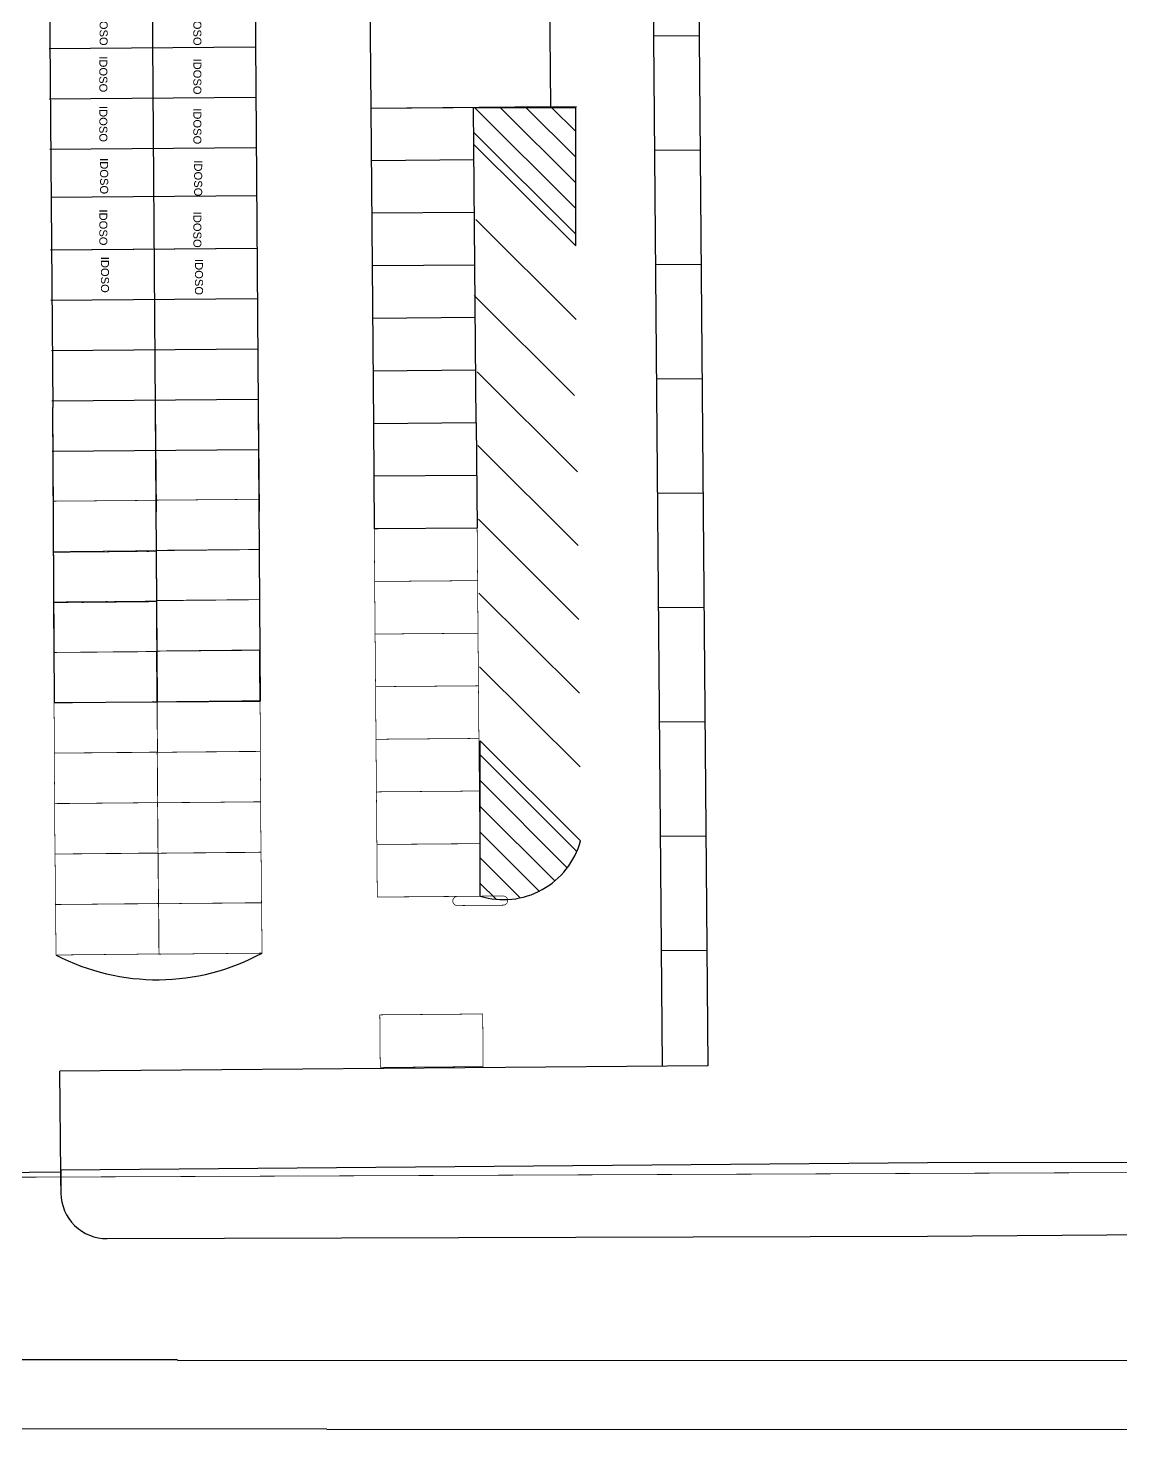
# Model space of a CAD drawing. Header units: metres. Extents: x -331 to 2982, y 362 to 2539.
# Drawn here: x 2744.9 to 2792.7, y 1256.4 to 1317.7 of the extents above; entities that cross this region are included whole.
import ezdxf

# ---------------------------------------------------------------- set-up
doc = ezdxf.new("R2010")
doc.units = ezdxf.units.M
doc.layers.get('0').update_dxf_attribs({"color": 251})
doc.layers.add('Pis', color=251, linetype='Continuous')
doc.styles.get("Standard").update_dxf_attribs({"font": 'arial.ttf', "height": 0.3})

msp = doc.modelspace()

# ---------------------------------------------------------------- hatches: boundary and pattern name
at = {"layer": 'Pis'}
h = msp.add_hatch(dxfattribs=at)
h.set_pattern_fill('ANSI31', color=256, scale=0.25, angle=270)
h.set_pattern_definition([(315, (1896.9517, 2588.07746), (0.561266, 0.561266), [])])
h.paths.add_polyline_path([(2768.308, 1362.709, 0.483863), (2763.916, 1367.085)])
h.paths.add_polyline_path([(2768.824, 1308.226), (2768.824, 1314.276), (2764.362, 1314.276), (2764.375, 1312.657)])
h.paths.add_polyline_path([(2764.649, 1279.787, 0.421279), (2769.041, 1282.21), (2764.649, 1286.587)])

# ---------------------------------------------------------------- linework, layer by layer
at = {"lineweight": 0}
msp.add_lwpolyline([(2692.518, 1267.281), (2886.962, 1268.097, 0.414222), (2891.963, 1273.083, 0.000679), (2891.975, 1306.701), (2900.167, 1306.701), (2900.767, 1306.701), (2900.767, 1305.727, 0.742789), (2904.471, 1304.872), (2905.781, 1308.262), (2912.682, 1330.97), (2930.662, 1369.788), (2936.383, 1381.538), (2959.535, 1425.137), (2972.498, 1447.641), (2973.386, 1449.183), (2974.618, 1451.303, 0.577621), (2973.155, 1453.859), (2919.448, 1453.786), (2871.128, 1453.815), (2844.526, 1453.596), (2835.976, 1453.544), (2739.49, 1452.841)], format="xyb", dxfattribs=at)
at = {"layer": 'Pis'}
for p, q in [((2773.768, 1372.423), (2774.601, 1272.369)), ((2773.768, 1372.423), (2774.601, 1272.369)), ((2771.976, 1347.403), (2772.601, 1272.353)), ((2745.587, 1347.149), (2745.965, 1301.151)), ((2745.587, 1347.149), (2745.965, 1301.151)), ((2750.087, 1347.186), (2750.44, 1301.188)), ((2750.087, 1347.186), (2750.44, 1301.188)), ((2754.587, 1347.224), (2754.94, 1301.225)), ((2754.587, 1347.224), (2754.94, 1301.225)), ((2759.723, 1330.923), (2759.862, 1314.248)), ((2759.723, 1330.249), (2759.862, 1314.248)), ((2767.739, 1314.314), (2767.6, 1330.319)), ((2772.226, 1317.405), (2774.226, 1317.421)), ((2772.226, 1317.405), (2774.226, 1317.421)), ((2745.794, 1316.85), (2754.809, 1316.919)), ((2745.811, 1314.65), (2754.826, 1314.719)), ((2759.862, 1314.248), (2768.862, 1314.323)), ((2759.862, 1314.248), (2767.739, 1314.314)), ((2759.862, 1314.248), (2767.739, 1314.314)), ((2759.862, 1314.248), (2767.739, 1314.314)), ((2759.862, 1314.248), (2759.977, 1300.448)), ((2759.862, 1314.248), (2759.977, 1300.448)), ((2764.477, 1300.486), (2764.362, 1314.276)), ((2764.477, 1300.486), (2764.362, 1314.276)), ((2764.362, 1314.276), (2768.824, 1314.276)), ((2768.824, 1308.226), (2768.824, 1314.276)), ((2745.828, 1312.45), (2754.843, 1312.52)), ((2764.375, 1312.657), (2768.824, 1308.226)), ((2772.268, 1312.405), (2774.268, 1312.421)), ((2772.268, 1312.405), (2774.268, 1312.421)), ((2764.381, 1311.985), (2759.881, 1311.948)), ((2764.381, 1311.985), (2759.881, 1311.948)), ((2745.868, 1310.35), (2754.892, 1310.42)), ((2764.4, 1309.686), (2759.9, 1309.648)), ((2764.4, 1309.686), (2759.9, 1309.648)), ((2764.459, 1309.376), (2768.851, 1304.999)), ((2745.862, 1308.05), (2754.877, 1308.12)), ((2745.886, 1308.05), (2754.91, 1308.12)), ((2764.419, 1307.386), (2759.919, 1307.348)), ((2764.419, 1307.386), (2759.919, 1307.348)), ((2772.309, 1307.405), (2774.309, 1307.422)), ((2772.309, 1307.405), (2774.309, 1307.422)), ((2745.879, 1305.85), (2754.894, 1305.92)), ((2764.379, 1306.056), (2768.77, 1301.68)), ((2764.438, 1305.086), (2759.938, 1305.048)), ((2764.438, 1305.086), (2759.938, 1305.048)), ((2745.896, 1303.65), (2754.911, 1303.72)), ((2764.457, 1302.786), (2759.958, 1302.748)), ((2764.457, 1302.786), (2759.958, 1302.748)), ((2764.515, 1302.721), (2768.906, 1298.344)), ((2772.351, 1302.405), (2774.351, 1302.422)), ((2772.351, 1302.405), (2774.351, 1302.422)), ((2745.913, 1301.45), (2754.928, 1301.52)), ((2745.941, 1301.15), (2745.979, 1296.551)), ((2745.941, 1301.15), (2746.015, 1288.251)), ((2750.44, 1301.188), (2750.479, 1296.588)), ((2750.44, 1301.188), (2750.523, 1288.285)), ((2754.94, 1301.225), (2754.979, 1296.626)), ((2754.94, 1301.225), (2755.03, 1288.32)), ((2764.477, 1300.486), (2759.977, 1300.448)), ((2764.477, 1300.486), (2759.977, 1300.448)), ((2759.977, 1300.448), (2760.015, 1295.849)), ((2759.977, 1300.448), (2760.015, 1295.849)), ((2764.477, 1300.486), (2764.515, 1295.886)), ((2764.477, 1300.486), (2764.515, 1295.886)), ((2745.93, 1299.25), (2754.945, 1299.32)), ((2764.542, 1299.494), (2768.933, 1295.117)), ((2764.496, 1298.186), (2759.996, 1298.148)), ((2764.496, 1298.186), (2759.996, 1298.148)), ((2772.393, 1297.405), (2774.392, 1297.422)), ((2772.393, 1297.405), (2774.392, 1297.422)), ((2764.515, 1295.886), (2760.015, 1295.849)), ((2764.515, 1295.886), (2760.015, 1295.849)), ((2764.568, 1296.267), (2768.96, 1291.89)), ((2764.595, 1293.04), (2768.987, 1288.664)), ((2772.434, 1292.405), (2774.434, 1292.422)), ((2772.434, 1292.405), (2774.434, 1292.422)), ((2764.622, 1289.813), (2769.014, 1285.437)), ((2746.015, 1288.251), (2755.03, 1288.32)), ((2772.476, 1287.406), (2774.476, 1287.422)), ((2772.476, 1287.406), (2774.476, 1287.422)), ((2764.649, 1279.787), (2764.649, 1286.587)), ((2764.649, 1286.587), (2769.041, 1282.21)), ((2772.518, 1282.406), (2774.517, 1282.422)), ((2772.518, 1282.406), (2774.517, 1282.422)), ((2772.559, 1277.406), (2774.559, 1277.423)), ((2772.559, 1277.406), (2774.559, 1277.423)), ((2774.601, 1272.369), (2746.274, 1272.133)), ((2774.601, 1272.369), (2746.274, 1272.133)), ((2746.311, 1267.643), (2746.274, 1272.133)), ((2746.311, 1267.643), (2746.274, 1272.133)), ((2784.213, 1268.14), (2857.667, 1268.293)), ((2739.494, 1267.672), (2746.309, 1267.729)), ((2739.494, 1267.672), (2746.309, 1267.729)), ((2746.307, 1267.824), (2784.213, 1268.14)), ((2746.307, 1267.824), (2784.213, 1268.14)), ((2746.307, 1267.824), (2746.318, 1266.8)), ((2746.307, 1267.824), (2746.318, 1266.8)), ((2746.313, 1267.131), (2746.311, 1267.643)), ((2746.313, 1267.131), (2746.311, 1267.643)), ((2784.213, 1264.926), (2857.647, 1265.414)), ((2748.335, 1264.817), (2784.213, 1264.926)), ((2728.712, 1259.523), (2751.41, 1259.523)), ((2728.712, 1259.523), (2751.41, 1259.523)), ((2751.41, 1259.491), (2857.127, 1259.523)), ((2757.936, 1256.481), (2728.058, 1256.525)), ((2757.936, 1256.481), (2728.058, 1256.525)), ((2858.632, 1256.488), (2757.936, 1256.448))]:
    msp.add_line(p, q, dxfattribs=at)
at = {"layer": 'Pis', "const_width": 0.03}
msp.add_lwpolyline([(2692.518, 1267.281), (2886.962, 1268.097, 0.414222), (2891.963, 1273.083, 0.000679), (2891.975, 1306.701), (2900.167, 1306.701), (2900.767, 1306.701), (2900.767, 1305.727, 0.742789), (2904.471, 1304.872), (2905.781, 1308.262), (2912.682, 1330.97), (2930.662, 1369.788), (2936.383, 1381.538), (2959.535, 1425.137), (2972.498, 1447.641), (2973.386, 1449.183), (2974.618, 1451.303, 0.577621), (2973.155, 1453.859), (2919.448, 1453.786), (2871.128, 1453.815), (2844.526, 1453.596), (2835.976, 1453.544), (2739.49, 1452.841)], format="xyb", dxfattribs=at)
for points in [[(2745.988, 1294.851), (2750.486, 1294.897), (2750.468, 1297.096), (2745.968, 1297.059)], [(2750.492, 1294.895), (2754.991, 1294.941), (2754.972, 1297.141), (2750.473, 1297.103)], [(2760.034, 1293.549), (2764.534, 1293.586), (2764.515, 1295.886), (2760.015, 1295.849)], [(2760.034, 1293.549), (2764.534, 1293.586), (2764.515, 1295.886), (2760.015, 1295.849)], [(2745.994, 1292.616), (2750.493, 1292.662), (2750.475, 1294.862), (2745.975, 1294.824)], [(2750.517, 1292.705), (2755.016, 1292.751), (2754.998, 1294.95), (2750.498, 1294.913)], [(2760.053, 1291.249), (2764.553, 1291.286), (2764.534, 1293.586), (2760.034, 1293.549)], [(2760.053, 1291.249), (2764.553, 1291.286), (2764.534, 1293.586), (2760.034, 1293.549)], [(2746, 1290.445), (2750.499, 1290.491), (2750.481, 1292.691), (2745.981, 1292.653)], [(2750.517, 1290.511), (2755.015, 1290.557), (2754.997, 1292.757), (2750.497, 1292.72)], [(2760.073, 1288.949), (2764.572, 1288.986), (2764.553, 1291.286), (2760.053, 1291.249)], [(2760.073, 1288.949), (2764.572, 1288.986), (2764.553, 1291.286), (2760.053, 1291.249)], [(2746.017, 1288.234), (2750.516, 1288.28), (2750.498, 1290.479), (2745.998, 1290.442)], [(2750.506, 1288.291), (2755.005, 1288.337), (2754.987, 1290.537), (2750.487, 1290.5)], [(2760.092, 1286.649), (2764.592, 1286.686), (2764.572, 1288.986), (2760.073, 1288.949)], [(2760.092, 1286.649), (2764.592, 1286.686), (2764.572, 1288.986), (2760.073, 1288.949)], [(2746.033, 1286.042), (2750.532, 1286.088), (2750.514, 1288.287), (2746.014, 1288.25)], [(2750.543, 1286.078), (2755.041, 1286.123), (2755.023, 1288.323), (2750.523, 1288.286)], [(2760.111, 1284.349), (2764.611, 1284.386), (2764.592, 1286.686), (2760.092, 1286.649)], [(2760.111, 1284.349), (2764.611, 1284.386), (2764.592, 1286.686), (2760.092, 1286.649)], [(2746.042, 1283.834), (2750.541, 1283.88), (2750.523, 1286.08), (2746.023, 1286.042)], [(2750.551, 1283.87), (2755.05, 1283.916), (2755.032, 1286.116), (2750.532, 1286.078)], [(2760.13, 1282.049), (2764.63, 1282.087), (2764.611, 1284.386), (2760.111, 1284.349)], [(2760.13, 1282.049), (2764.63, 1282.087), (2764.611, 1284.386), (2760.111, 1284.349)], [(2746.056, 1281.631), (2750.555, 1281.677), (2750.537, 1283.877), (2746.037, 1283.839)], [(2750.566, 1281.667), (2755.064, 1281.713), (2755.046, 1283.912), (2750.546, 1283.875)], [(2760.149, 1279.749), (2764.649, 1279.787), (2764.63, 1282.087), (2760.13, 1282.049)], [(2760.149, 1279.748), (2764.649, 1279.786), (2764.63, 1282.085), (2760.13, 1282.048)], [(2746.078, 1279.422), (2750.577, 1279.468), (2750.558, 1281.668), (2746.059, 1281.63)], [(2750.587, 1279.458), (2755.086, 1279.504), (2755.068, 1281.704), (2750.568, 1281.666)], [(2746.101, 1277.216), (2750.599, 1277.262), (2750.581, 1279.461), (2746.081, 1279.424)], [(2750.61, 1277.252), (2755.109, 1277.297), (2755.09, 1279.497), (2750.59, 1279.46)], [(2760.278, 1272.299), (2764.778, 1272.337), (2764.759, 1274.637), (2760.259, 1274.599)]]:
    msp.add_lwpolyline(points, close=True, dxfattribs=at)
msp.add_lwpolyline([(2765.451, 1279.795), (2763.649, 1279.778, 1), (2763.652, 1279.378), (2765.652, 1279.395, 1), (2765.649, 1279.795, -0.004166)], format="xyb", close=True, dxfattribs=at)
at = {"layer": 'Pis'}
for centre, radius, start, end in [((2765.662, 1283.142), 3.505, 253.20224, 344.58099), ((2750.527, 1285.746), 9.611, 242.5733, 298.46682), ((2748.318, 1266.817), 2, 180.47739, 270.47739), ((2748.318, 1266.817), 2, 180.47739, 270.47739)]:
    msp.add_arc(centre, radius, start, end, dxfattribs=at)

# ---------------------------------------------------------------- texts
at = {"layer": 'Pis', "char_height": 0.35, "width": 1.42889, "attachment_point": 4, "rotation": 270}
for insert in [(2748.18, 1318.552), (2752.279, 1318.554), (2748.167, 1316.514), (2752.279, 1316.415), (2748.167, 1314.339), (2752.279, 1314.241), (2748.203, 1312.06), (2752.314, 1311.961), (2748.167, 1309.815), (2752.279, 1309.717), (2748.238, 1307.746), (2752.349, 1307.648)]:
    msp.add_mtext('{\\C256;IDOSO}', dxfattribs=dict(at, insert=insert))

doc.saveas('drawing.dxf')
